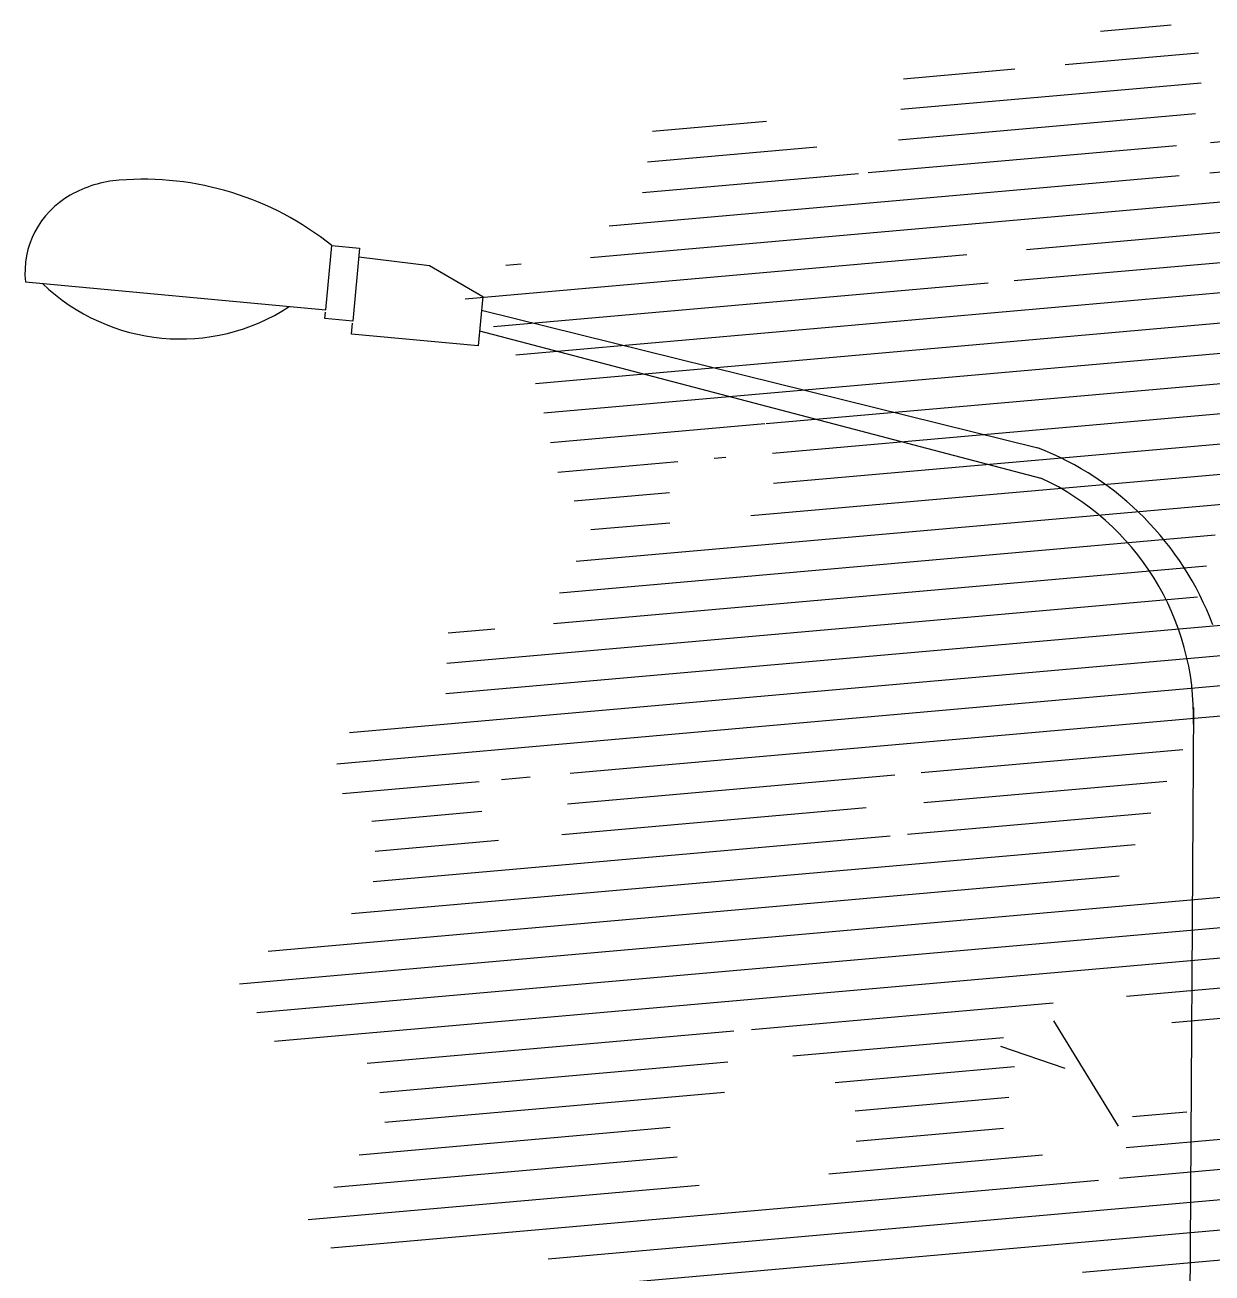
# Model space of a CAD drawing. Header units: millimetres. Extents: x 348 to 2201, y 118 to 1049.
# Drawn here: x 2020.446 to 2023, y 320.775 to 323.458 of the extents above; entities that cross this region are included whole.
import ezdxf

# ---------------------------------------------------------------- set-up
doc = ezdxf.new("R2010")
doc.units = ezdxf.units.MM
doc.layers.add('trees', color=104, linetype='Continuous')

# ---------------------------------------------------------------- blocks, each defined once
blk = doc.blocks.new('Vista arvore')
at = {"layer": 'trees', "color": 84, "true_color": 0x2aaf18}
for p, q in [((-1.0149, 6.3502), (-0.863, 6.3636)), ((-1.0907, 6.2785), (-0.8044, 6.3038)), ((-1.4389, 6.2477), (-1.1992, 6.2689)), ((-1.4443, 6.1823), (-0.7987, 6.2393)), ((-1.4497, 6.1168), (-0.8103, 6.1733)), ((-0.7786, 6.1111), (-0.0408, 6.1762)), ((-0.7795, 6.046), (0.0998, 6.1236)), ((-1.5143, 6.0461), (-0.8511, 6.1047)), ((-2.1119, 5.8634), (0.1438, 6.0625)), ((-2.0714, 5.932), (-0.8454, 6.0402)), ((-1.1741, 5.8812), (0.1495, 5.998)), ((-1.2006, 5.8139), (0.1178, 5.9302)), ((-2.2724, 5.6543), (-0.0306, 5.8522)), ((-2.2302, 5.593), (-0.1216, 5.7791)), ((-1.7205, 5.4431), (1.3774, 5.7165)), ((-2.212, 5.5297), (-0.1161, 5.7146)), ((-1.7672, 5.309), (-0.686, 5.4044)), ((-2.1466, 5.3405), (-1.9418, 5.3586)), ((-2.4208, 4.9914), (-0.8062, 5.1339)), ((-2.4233, 4.9261), (-0.544, 5.092)), ((-2.4183, 5.0566), (-2.3178, 5.0654)), ((-2.6574, 4.7755), (0.0375, 5.0134)), ((-2.1556, 4.7548), (-0.1052, 4.9358)), ((-2.6453, 4.7116), (-2.3514, 4.7375)), ((-1.43, 4.6239), (-0.9064, 4.6701)), ((-2.6256, 4.4534), (-0.9404, 4.6021)), ((-2.8669, 4.3021), (-0.2473, 4.5333))]:
    blk.add_line(p, q, dxfattribs=at)
at = {"layer": 'trees', "color": 97, "true_color": 0x279b30}
for p, q in [((-1.9784, 6.1352), (-1.7332, 6.1568)), ((-1.9891, 6.0692), (-1.6252, 6.1013)), ((-1.9997, 6.0033), (-1.5354, 6.0443)), ((-2.3814, 5.7747), (-1.3024, 5.8699)), ((-2.2938, 5.8474), (-2.2606, 5.8503)), ((-2.3206, 5.715), (-1.2564, 5.809)), ((-1.7343, 5.5068), (1.012, 5.7492)), ((-1.718, 5.3783), (0.7586, 5.5969)), ((-2.1788, 5.1427), (-0.768, 5.2672)), ((-2.63, 4.8429), (1.2362, 5.1841)), ((-2.5793, 4.5225), (-1.4672, 4.6206))]:
    blk.add_line(p, q, dxfattribs=at)
at = {"layer": 'trees', "color": 97, "true_color": 0x25742c}
for p, q in [((-2.1977, 5.4659), (-1.7365, 5.5067)), ((-2.182, 5.4023), (-1.9242, 5.4251)), ((-1.8455, 5.432), (-1.821, 5.4342)), ((-2.1424, 5.2109), (-0.7448, 5.3342)), ((-2.1111, 5.2786), (-1.9414, 5.2936)), ((-2.1916, 5.0766), (-0.7871, 5.2005)), ((-1.4003, 4.7565), (-0.8375, 4.8062)), ((-2.1616, 4.6893), (-1.4575, 4.7514)), ((-2.3031, 4.7418), (-2.2413, 4.7473)), ((-1.3946, 4.692), (-0.8721, 4.7381)), ((-2.582, 4.6522), (-2.3457, 4.6731)), ((-2.1735, 4.6233), (-1.5189, 4.681)), ((-2.575, 4.5878), (-2.3099, 4.6112)), ((-2.8049, 4.3726), (-0.9744, 4.5341)), ((-2.8294, 4.2405), (-0.2358, 4.4694)), ((-0.9589, 4.2756), (-0.5517, 4.3115)), ((-1.7658, 4.2044), (-1.1165, 4.2617)), ((-0.8611, 4.2192), (-0.4815, 4.2527)), ((-2.5925, 4.1314), (-1.8037, 4.201)), ((-2.5649, 4.0688), (-1.8164, 4.1349)), ((-1.5853, 4.0903), (-1.2, 4.1243)), ((-2.5543, 4.0048), (-1.8237, 4.0693)), ((-1.5428, 4.0291), (-1.2119, 4.0583)), ((-0.96, 3.9505), (0.1475, 4.0483)), ((-0.9459, 4.0168), (-0.8293, 4.0271)), ((-1.5406, 3.9643), (-1.2238, 3.9922)), ((-0.9742, 3.8843), (0.1368, 3.9824)), ((-2.6641, 3.8651), (-1.9254, 3.9303)), ((-1.5992, 3.8941), (-1.1395, 3.9347)), ((-2.6705, 3.7346), (-1.0193, 3.8803)), ((-1.0537, 3.6823), (-0.6199, 3.7206))]:
    blk.add_line(p, q, dxfattribs=at)
at = {"layer": 'trees', "color": 99, "true_color": 0x1a511e}
for p, q in [((-2.7912, 4.1788), (-0.4936, 4.3816)), ((-1.6767, 4.1472), (-1.2236, 4.1872)), ((-2.6092, 3.935), (-1.9403, 3.994)), ((-2.719, 3.7953), (-1.8781, 3.8695)), ((-2.2031, 3.7109), (-0.5296, 3.8586)), ((-2.1682, 3.649), (-0.5764, 3.7894))]:
    blk.add_line(p, q, dxfattribs=at)
at = {"layer": 'trees', "color": 47, "true_color": 0x8d6a35}
blk.add_line((-0.9759, 3.9964), (-1.1149, 4.2224), dxfattribs=at)
at = {"layer": 'trees', "color": 49, "true_color": 0x594322}
blk.add_line((-1.091, 4.1203), (-1.2292, 4.1677), dxfattribs=at)
blk = doc.blocks.new('INluminação')
at = {"linetype": 'ByBlock'}
for p, q in [((-1.6074, 5.8083), (-1.5944, 5.9468)), ((-1.5944, 5.9468), (-1.5345, 5.9412)), ((-1.5345, 5.9412), (-1.5491, 5.7842)), ((-1.5362, 5.9227), (-1.3844, 5.9039)), ((-1.3844, 5.9039), (-1.2696, 5.8373)), ((-2.2533, 5.8686), (-1.6074, 5.8083)), ((-1.2696, 5.8373), (-1.2795, 5.7311)), ((-1.6091, 5.7898), (-1.6078, 5.8037)), ((-1.2724, 5.8076), (-0.0758, 5.512)), ((-1.5491, 5.7842), (-1.6091, 5.7898)), ((-1.5517, 5.7565), (-1.5496, 5.7796)), ((-1.2795, 5.7311), (-1.5517, 5.7565)), ((-1.2765, 5.7635), (-0.0692, 5.4467)), ((0.2589, 4.9538), (0.2278, 0.0309))]:
    blk.add_line(p, q, dxfattribs=at)
for centre, radius, start, end in [((-2.0312, 5.8318), 0.2563, 94.5172, 119.3349), ((-2.0002, 5.4402), 0.6491, 51.3054, 94.5172), ((-2.063, 5.8884), 0.1913, 119.3349, 185.9465), ((-1.9199, 6.1739), 0.428, 226.1657, 303.1628), ((-0.3144, 4.8995), 0.6573, 20.6833, 68.7201), ((-0.3054, 4.9339), 0.5646, 358.3891, 65.2778)]:
    blk.add_arc(centre, radius, start, end, dxfattribs=at)

msp = doc.modelspace()

# ---------------------------------------------------------------- block references
for name, p in [('Vista arvore', (2023.7746, 317.094)), ('INluminação', (2022.7007, 317.0366))]:
    msp.add_blockref(name, p)

doc.saveas('drawing.dxf')
